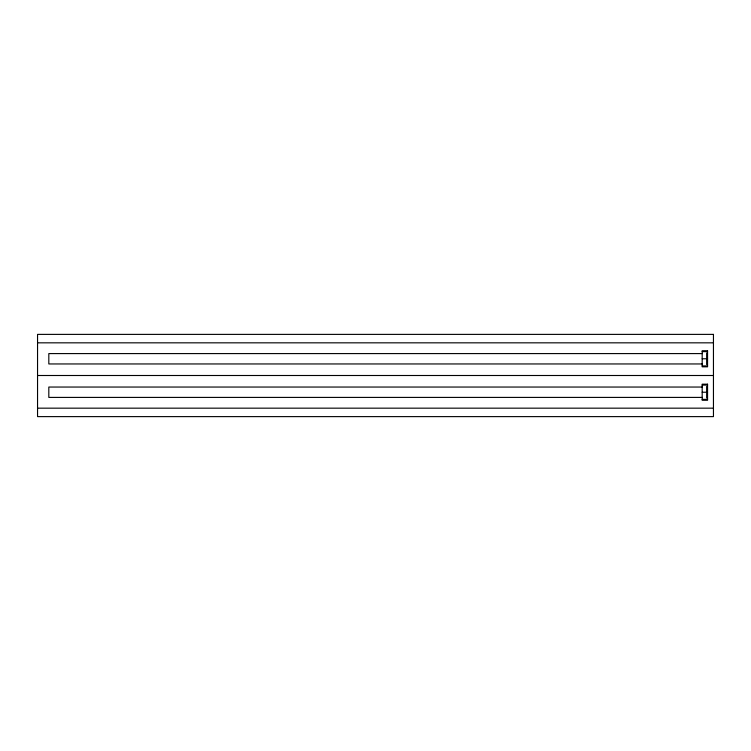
<?xml version="1.0" encoding="UTF-8"?>
<svg xmlns="http://www.w3.org/2000/svg" width="751" height="751" viewBox="0 0 751 751"><rect width="100%" height="100%" fill="white"/><g stroke="black" fill="none" stroke-linecap="round" stroke-linejoin="round"><path stroke-width="1.13" d="M37.55 342.832L713.45 342.832M702.185 351.618L707.555 351.618M702.185 353.59L48.815 353.59L48.815 363.953L702.185 363.953M702.185 358.771L707.555 358.771M702.185 365.925L707.555 365.925M37.55 375.5L713.45 375.5M702.185 385.075L707.555 385.075M702.185 387.047L48.815 387.047L48.815 397.41L702.185 397.41M702.185 392.229L707.555 392.229M702.185 399.382L707.555 399.382M37.55 408.168L713.45 408.168M706.653 352.961L706.653 364.582M706.653 386.418L706.653 398.039M713.45 334.383L37.55 334.383L37.55 416.617L713.45 416.617L713.45 334.383M707.555 350.726L702.185 350.726L702.185 366.817L707.555 366.817L707.555 350.726M707.555 384.183L702.185 384.183L702.185 400.274L707.555 400.274L707.555 384.183"/></g></svg>
